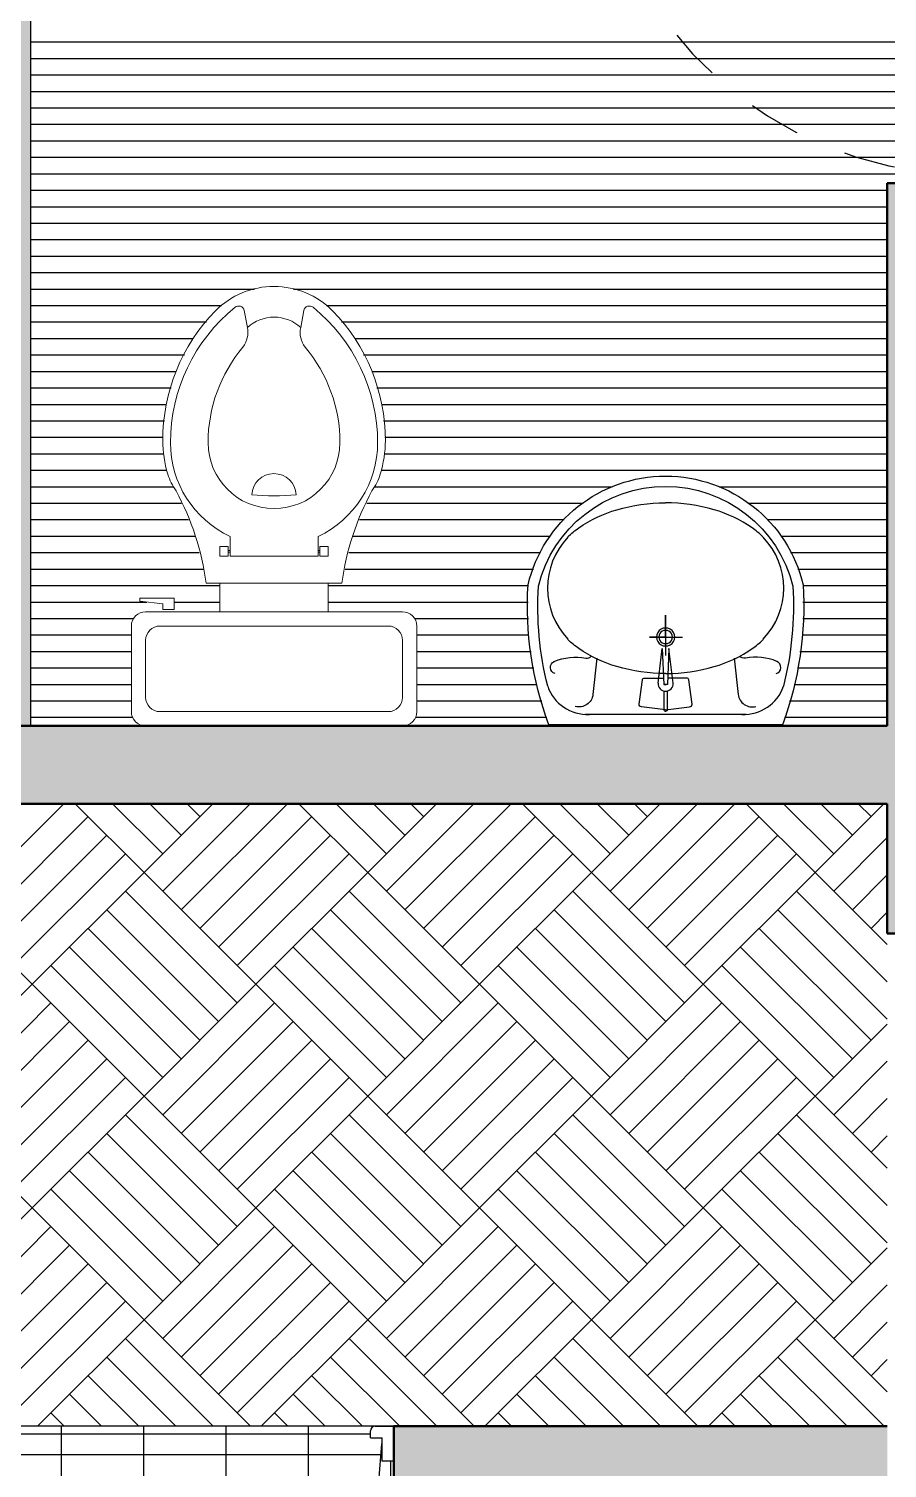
# Model space of a CAD drawing. Header units: millimetres. Extents: x 2999.9 to 3041.9, y 869.6 to 906.3.
# Drawn here: x 3033.265 to 3034.92, y 887.922 to 890.697 of the extents above; entities that cross this region are included whole.
import ezdxf

# ---------------------------------------------------------------- set-up
doc = ezdxf.new("R2010")
doc.units = ezdxf.units.MM
doc.linetypes.add('DASHED2', pattern=[9.525, 6.35, -3.175])
for name, color, linetype in [('1 proyeccion', 253, 'DASHED2'), ('1 puerta 002', 7, 'Continuous'), ('THIET-BI', 21, 'Continuous')]:
    doc.layers.add(name, color=color, linetype=linetype)
doc.layers.add('mori', color=166, linetype='Continuous', lineweight=30)
doc.layers.add('MUEBLES FIJOS', color=134, linetype='Continuous', lineweight=9)

msp = doc.modelspace()

# ---------------------------------------------------------------- linework, layer by layer
at = {"color": 7}
msp.add_line((3033.2692, 889.353), (3033.2692, 891.1038), dxfattribs=at)
at = {"color": 252, "linetype": 'Continuous'}
for p, q in [((3033.2692, 890.6712), (3034.5251, 890.6712)), ((3034.5251, 890.6712), (3035.0697, 890.6712)), ((3033.2692, 890.6395), (3034.5572, 890.6395)), ((3034.5572, 890.6395), (3035.0697, 890.6395)), ((3033.2692, 890.6077), (3034.5907, 890.6077)), ((3034.5907, 890.6077), (3035.0697, 890.6077)), ((3033.2692, 890.576), (3034.6241, 890.576)), ((3034.6241, 890.576), (3035.0697, 890.576)), ((3033.2692, 890.5442), (3034.6712, 890.5442)), ((3034.6712, 890.5442), (3035.0697, 890.5442)), ((3033.2692, 890.5125), (3034.7211, 890.5125)), ((3034.7211, 890.5125), (3035.0697, 890.5125)), ((3033.2692, 890.4807), (3034.7851, 890.4807)), ((3034.7851, 890.4807), (3035.0697, 890.4807)), ((3033.2692, 890.449), (3034.8659, 890.449)), ((3034.8659, 890.449), (3035.0697, 890.449)), ((3033.2692, 890.4172), (3035.0172, 890.4172)), ((3033.2692, 890.3855), (3034.9197, 890.3855)), ((3033.2692, 890.3537), (3034.9197, 890.3537)), ((3033.2692, 890.322), (3034.9197, 890.322)), ((3033.2692, 890.2902), (3034.9197, 890.2902)), ((3033.2692, 890.2585), (3034.9197, 890.2585)), ((3033.2692, 890.2267), (3034.9197, 890.2267)), ((3033.2692, 890.195), (3033.7004, 890.195)), ((3033.7757, 890.195), (3034.9197, 890.195)), ((3033.2692, 890.1632), (3033.6369, 890.1632)), ((3033.8392, 890.1632), (3034.9197, 890.1632)), ((3033.2692, 890.1315), (3033.6078, 890.1315)), ((3033.8683, 890.1315), (3034.9197, 890.1315)), ((3033.2692, 890.0997), (3033.5824, 890.0997)), ((3033.8937, 890.0997), (3034.9197, 890.0997)), ((3033.2692, 890.068), (3033.5656, 890.068)), ((3033.9105, 890.068), (3034.9197, 890.068)), ((3033.2692, 890.0362), (3033.5494, 890.0362)), ((3033.9267, 890.0362), (3034.9197, 890.0362)), ((3033.2692, 890.0045), (3033.54, 890.0045)), ((3033.9362, 890.0045), (3034.9197, 890.0045)), ((3033.2692, 889.9727), (3033.5305, 889.9727)), ((3033.9456, 889.9727), (3034.9197, 889.9727)), ((3033.2692, 889.941), (3033.5272, 889.941)), ((3033.9489, 889.941), (3034.9197, 889.941)), ((3033.2692, 889.9092), (3033.5242, 889.9092)), ((3033.9519, 889.9092), (3034.9197, 889.9092)), ((3033.2692, 889.8775), (3033.5256, 889.8775)), ((3033.9506, 889.8775), (3034.9197, 889.8775)), ((3033.2692, 889.8457), (3033.5317, 889.8457)), ((3033.9444, 889.8457), (3034.9197, 889.8457)), ((3033.2692, 889.814), (3033.5446, 889.814)), ((3033.9315, 889.814), (3034.3895, 889.814)), ((3034.5958, 889.814), (3034.9197, 889.814)), ((3033.2692, 889.7822), (3033.5596, 889.7822)), ((3033.9166, 889.7822), (3034.3339, 889.7822)), ((3034.6513, 889.7822), (3034.9197, 889.7822)), ((3033.2692, 889.7505), (3033.5732, 889.7505)), ((3033.9029, 889.7505), (3034.297, 889.7505)), ((3034.6882, 889.7505), (3034.9197, 889.7505)), ((3033.2692, 889.7187), (3033.5866, 889.7187)), ((3033.8895, 889.7187), (3034.2699, 889.7187)), ((3034.7154, 889.7187), (3034.9197, 889.7187)), ((3033.2692, 889.687), (3033.5939, 889.687)), ((3033.8822, 889.687), (3034.2517, 889.687)), ((3034.7336, 889.687), (3034.9197, 889.687)), ((3033.2692, 889.6552), (3033.6012, 889.6552)), ((3033.8749, 889.6552), (3034.2379, 889.6552)), ((3034.7473, 889.6552), (3034.9197, 889.6552)), ((3033.2692, 889.6235), (3033.6336, 889.6235)), ((3033.8426, 889.6235), (3034.2276, 889.6235)), ((3034.7576, 889.6235), (3034.9197, 889.6235)), ((3033.2692, 889.5917), (3033.4932, 889.5917)), ((3033.5456, 889.5917), (3033.6336, 889.5917)), ((3033.8426, 889.5917), (3034.2279, 889.5917)), ((3034.7573, 889.5917), (3034.9197, 889.5917)), ((3033.2692, 889.56), (3033.4673, 889.56)), ((3034.0089, 889.56), (3034.2282, 889.56)), ((3034.7571, 889.56), (3034.9197, 889.56)), ((3033.2692, 889.5282), (3033.4631, 889.5282)), ((3034.0131, 889.5282), (3034.2291, 889.5282)), ((3034.7562, 889.5282), (3034.9197, 889.5282)), ((3033.2692, 889.4965), (3033.4631, 889.4965)), ((3034.0131, 889.4965), (3034.2338, 889.4965)), ((3034.7514, 889.4965), (3034.9197, 889.4965)), ((3033.2692, 889.4647), (3033.4631, 889.4647)), ((3034.0131, 889.4647), (3034.2386, 889.4647)), ((3034.7466, 889.4647), (3034.9197, 889.4647)), ((3033.2692, 889.433), (3033.4631, 889.433)), ((3034.0131, 889.433), (3034.2446, 889.433)), ((3034.7406, 889.433), (3034.9197, 889.433)), ((3033.2692, 889.4012), (3033.4631, 889.4012)), ((3034.0131, 889.4012), (3034.2541, 889.4012)), ((3034.7312, 889.4012), (3034.9197, 889.4012)), ((3033.2692, 889.3695), (3033.4654, 889.3695)), ((3034.0107, 889.3695), (3034.2635, 889.3695)), ((3034.7217, 889.3695), (3034.9197, 889.3695))]:
    msp.add_line(p, q, dxfattribs=at)
for p, q in [((3030.7087, 889.2031), (3034.9197, 889.2031)), ((3034.9197, 888.0031), (3030.7087, 888.0031))]:
    msp.add_line(p, q)
at = {"color": 251, "linetype": 'Continuous'}
for p, q in [((3033.1283, 888.9986), (3033.3328, 889.2031)), ((3033.4876, 889.0705), (3033.3549, 889.2031)), ((3033.5235, 889.1064), (3033.4268, 889.2031)), ((3033.4876, 889.0705), (3033.6202, 889.2031)), ((3033.5594, 889.1423), (3033.4986, 889.2031)), ((3033.5235, 889.0346), (3033.692, 889.2031)), ((3033.5594, 888.9986), (3033.7639, 889.2031)), ((3033.5953, 889.1782), (3033.5705, 889.2031)), ((3033.9186, 889.0705), (3033.786, 889.2031)), ((3033.9545, 889.1064), (3033.8578, 889.2031)), ((3033.9186, 889.0705), (3034.0512, 889.2031)), ((3033.9904, 889.1423), (3033.9297, 889.2031)), ((3033.9545, 889.0346), (3034.1231, 889.2031)), ((3033.9904, 888.9986), (3034.1949, 889.2031)), ((3034.0264, 889.1782), (3034.0015, 889.2031)), ((3034.3497, 889.0705), (3034.217, 889.2031)), ((3034.3856, 889.1064), (3034.2889, 889.2031)), ((3034.3497, 889.0705), (3034.4823, 889.2031)), ((3034.4215, 889.1423), (3034.3607, 889.2031)), ((3034.3856, 889.0346), (3034.5541, 889.2031)), ((3034.4215, 888.9986), (3034.626, 889.2031)), ((3034.4574, 889.1782), (3034.4326, 889.2031)), ((3034.7807, 889.0705), (3034.6481, 889.2031)), ((3034.8166, 889.1064), (3034.7199, 889.2031)), ((3034.7807, 889.0705), (3034.9133, 889.2031)), ((3034.8525, 889.1423), (3034.7918, 889.2031)), ((3034.8885, 889.1782), (3034.8636, 889.2031)), ((3033.1643, 888.9627), (3033.3798, 889.1782)), ((3033.5953, 888.9627), (3033.8108, 889.1782)), ((3034.0264, 888.9627), (3034.2419, 889.1782)), ((3034.4574, 888.9627), (3034.6729, 889.1782)), ((3033.2002, 888.9268), (3033.4157, 889.1423)), ((3033.6312, 888.9268), (3033.8468, 889.1423)), ((3034.0623, 888.9268), (3034.2778, 889.1423)), ((3034.4933, 888.9268), (3034.7089, 889.1423)), ((3034.8166, 889.0346), (3034.9197, 889.1376)), ((3033.2361, 888.8909), (3033.4516, 889.1064)), ((3033.6672, 888.8909), (3033.8827, 889.1064)), ((3034.0982, 888.8909), (3034.3137, 889.1064)), ((3034.5293, 888.8909), (3034.7448, 889.1064)), ((3033.272, 888.855), (3033.0565, 889.0705)), ((3033.272, 888.855), (3033.4876, 889.0705)), ((3033.7031, 888.855), (3033.4876, 889.0705)), ((3033.7031, 888.855), (3033.9186, 889.0705)), ((3034.1341, 888.855), (3033.9186, 889.0705)), ((3034.1341, 888.855), (3034.3497, 889.0705)), ((3034.5652, 888.855), (3034.3497, 889.0705)), ((3034.5652, 888.855), (3034.7807, 889.0705)), ((3034.9197, 888.9315), (3034.7807, 889.0705)), ((3034.8525, 888.9986), (3034.9197, 889.0657)), ((3033.6672, 888.819), (3033.4516, 889.0346)), ((3034.0982, 888.819), (3033.8827, 889.0346)), ((3034.5293, 888.819), (3034.3137, 889.0346)), ((3034.9197, 888.8597), (3034.7448, 889.0346)), ((3033.6312, 888.7831), (3033.4157, 888.9986)), ((3034.0623, 888.7831), (3033.8468, 888.9986)), ((3034.4933, 888.7831), (3034.2778, 888.9986)), ((3034.9197, 888.7878), (3034.7089, 888.9986)), ((3034.8885, 888.9627), (3034.9197, 888.9939)), ((3033.5953, 888.7472), (3033.3798, 888.9627)), ((3034.0264, 888.7472), (3033.8108, 888.9627)), ((3034.4574, 888.7472), (3034.2419, 888.9627)), ((3034.8885, 888.7472), (3034.6729, 888.9627)), ((3033.5594, 888.7113), (3033.3439, 888.9268)), ((3033.9904, 888.7113), (3033.7749, 888.9268)), ((3034.4215, 888.7113), (3034.206, 888.9268)), ((3034.8525, 888.7113), (3034.637, 888.9268)), ((3033.5235, 888.6753), (3033.3079, 888.8909)), ((3033.9545, 888.6753), (3033.739, 888.8909)), ((3034.3856, 888.6753), (3034.1701, 888.8909)), ((3034.8166, 888.6753), (3034.6011, 888.8909)), ((3033.0565, 888.6394), (3033.272, 888.855)), ((3033.4876, 888.6394), (3033.272, 888.855)), ((3033.4876, 888.6394), (3033.7031, 888.855)), ((3033.9186, 888.6394), (3033.7031, 888.855)), ((3033.9186, 888.6394), (3034.1341, 888.855)), ((3034.3497, 888.6394), (3034.1341, 888.855)), ((3034.3497, 888.6394), (3034.5652, 888.855)), ((3034.7807, 888.6394), (3034.5652, 888.855)), ((3033.0924, 888.6035), (3033.3079, 888.819)), ((3033.5235, 888.6035), (3033.739, 888.819)), ((3033.9545, 888.6035), (3034.1701, 888.819)), ((3034.3856, 888.6035), (3034.6011, 888.819)), ((3033.1283, 888.5676), (3033.3439, 888.7831)), ((3033.5594, 888.5676), (3033.7749, 888.7831)), ((3033.9904, 888.5676), (3034.206, 888.7831)), ((3034.4215, 888.5676), (3034.637, 888.7831)), ((3034.7807, 888.6394), (3034.9197, 888.7784)), ((3033.1643, 888.5317), (3033.3798, 888.7472)), ((3033.5953, 888.5317), (3033.8108, 888.7472)), ((3034.0264, 888.5317), (3034.2419, 888.7472)), ((3034.4574, 888.5317), (3034.6729, 888.7472)), ((3033.2002, 888.4957), (3033.4157, 888.7113)), ((3033.6312, 888.4957), (3033.8468, 888.7113)), ((3034.0623, 888.4957), (3034.2778, 888.7113)), ((3034.4933, 888.4957), (3034.7089, 888.7113)), ((3034.8166, 888.6035), (3034.9197, 888.7065)), ((3033.2361, 888.4598), (3033.4516, 888.6753)), ((3033.6672, 888.4598), (3033.8827, 888.6753)), ((3034.0982, 888.4598), (3034.3137, 888.6753)), ((3034.5293, 888.4598), (3034.7448, 888.6753)), ((3033.272, 888.4239), (3033.0565, 888.6394)), ((3033.272, 888.4239), (3033.4876, 888.6394)), ((3033.7031, 888.4239), (3033.4876, 888.6394)), ((3033.7031, 888.4239), (3033.9186, 888.6394)), ((3034.1341, 888.4239), (3033.9186, 888.6394)), ((3034.1341, 888.4239), (3034.3497, 888.6394)), ((3034.5652, 888.4239), (3034.3497, 888.6394)), ((3034.5652, 888.4239), (3034.7807, 888.6394)), ((3034.9197, 888.5005), (3034.7807, 888.6394)), ((3034.8525, 888.5676), (3034.9197, 888.6347)), ((3033.6672, 888.388), (3033.4516, 888.6035)), ((3034.0982, 888.388), (3033.8827, 888.6035)), ((3034.5293, 888.388), (3034.3137, 888.6035)), ((3034.9197, 888.4286), (3034.7448, 888.6035)), ((3033.6312, 888.3521), (3033.4157, 888.5676)), ((3034.0623, 888.3521), (3033.8468, 888.5676)), ((3034.4933, 888.3521), (3034.2778, 888.5676)), ((3034.9197, 888.3568), (3034.7089, 888.5676)), ((3034.8885, 888.5317), (3034.9197, 888.5628)), ((3033.5953, 888.3161), (3033.3798, 888.5317)), ((3034.0264, 888.3161), (3033.8108, 888.5317)), ((3034.4574, 888.3161), (3034.2419, 888.5317)), ((3034.8885, 888.3161), (3034.6729, 888.5317)), ((3033.5594, 888.2802), (3033.3439, 888.4957)), ((3033.9904, 888.2802), (3033.7749, 888.4957)), ((3034.4215, 888.2802), (3034.206, 888.4957)), ((3034.8525, 888.2802), (3034.637, 888.4957)), ((3033.5235, 888.2443), (3033.3079, 888.4598)), ((3033.9545, 888.2443), (3033.739, 888.4598)), ((3034.3856, 888.2443), (3034.1701, 888.4598)), ((3034.8166, 888.2443), (3034.6011, 888.4598)), ((3033.0565, 888.2084), (3033.272, 888.4239)), ((3033.4876, 888.2084), (3033.272, 888.4239)), ((3033.4876, 888.2084), (3033.7031, 888.4239)), ((3033.9186, 888.2084), (3033.7031, 888.4239)), ((3033.9186, 888.2084), (3034.1341, 888.4239)), ((3034.3497, 888.2084), (3034.1341, 888.4239)), ((3034.3497, 888.2084), (3034.5652, 888.4239)), ((3034.7807, 888.2084), (3034.5652, 888.4239)), ((3033.0924, 888.1725), (3033.3079, 888.388)), ((3033.5235, 888.1725), (3033.739, 888.388)), ((3033.9545, 888.1725), (3034.1701, 888.388)), ((3034.3856, 888.1725), (3034.6011, 888.388)), ((3033.1283, 888.1365), (3033.3439, 888.3521)), ((3033.5594, 888.1365), (3033.7749, 888.3521)), ((3033.9904, 888.1365), (3034.206, 888.3521)), ((3034.4215, 888.1365), (3034.637, 888.3521)), ((3034.7807, 888.2084), (3034.9197, 888.3473)), ((3033.1643, 888.1006), (3033.3798, 888.3161)), ((3033.5953, 888.1006), (3033.8108, 888.3161)), ((3034.0264, 888.1006), (3034.2419, 888.3161)), ((3034.4574, 888.1006), (3034.6729, 888.3161)), ((3033.2002, 888.0647), (3033.4157, 888.2802)), ((3033.6312, 888.0647), (3033.8468, 888.2802)), ((3034.0623, 888.0647), (3034.2778, 888.2802)), ((3034.4933, 888.0647), (3034.7089, 888.2802)), ((3034.8166, 888.1725), (3034.9197, 888.2755)), ((3033.2361, 888.0288), (3033.4516, 888.2443)), ((3033.6672, 888.0288), (3033.8827, 888.2443)), ((3034.0982, 888.0288), (3034.3137, 888.2443)), ((3034.5293, 888.0288), (3034.7448, 888.2443)), ((3033.2823, 888.0031), (3033.4876, 888.2084)), ((3033.6928, 888.0031), (3033.4876, 888.2084)), ((3033.7133, 888.0031), (3033.9186, 888.2084)), ((3034.1239, 888.0031), (3033.9186, 888.2084)), ((3034.1444, 888.0031), (3034.3497, 888.2084)), ((3034.5549, 888.0031), (3034.3497, 888.2084)), ((3034.5754, 888.0031), (3034.7807, 888.2084)), ((3034.9197, 888.0694), (3034.7807, 888.2084)), ((3034.8525, 888.1365), (3034.9197, 888.2036)), ((3033.621, 888.0031), (3033.4516, 888.1725)), ((3034.052, 888.0031), (3033.8827, 888.1725)), ((3034.4831, 888.0031), (3034.3137, 888.1725)), ((3034.9141, 888.0031), (3034.7448, 888.1725)), ((3033.5491, 888.0031), (3033.4157, 888.1365)), ((3033.9802, 888.0031), (3033.8468, 888.1365)), ((3034.4112, 888.0031), (3034.2778, 888.1365)), ((3034.8423, 888.0031), (3034.7089, 888.1365)), ((3034.8885, 888.1006), (3034.9197, 888.1318)), ((3033.4773, 888.0031), (3033.3798, 888.1006)), ((3033.9083, 888.0031), (3033.8108, 888.1006)), ((3034.3394, 888.0031), (3034.2419, 888.1006)), ((3034.7705, 888.0031), (3034.6729, 888.1006)), ((3033.4055, 888.0031), (3033.3439, 888.0647)), ((3033.8365, 888.0031), (3033.7749, 888.0647)), ((3034.2676, 888.0031), (3034.206, 888.0647)), ((3034.6986, 888.0031), (3034.637, 888.0647)), ((3033.3336, 888.0031), (3033.3079, 888.0288)), ((3033.7647, 888.0031), (3033.739, 888.0288)), ((3034.1957, 888.0031), (3034.1701, 888.0288)), ((3034.6268, 888.0031), (3034.6011, 888.0288)), ((3033.1142, 887.9884), (3033.9242, 887.9884)), ((3033.3282, 887.1351), (3033.3282, 888.0031)), ((3033.4869, 887.2111), (3033.4869, 888.0031)), ((3033.6457, 887.3309), (3033.6457, 888.0031)), ((3033.8044, 887.5258), (3033.8044, 888.0031)), ((3033.0917, 887.9487), (3033.9427, 887.9487)), ((3033.9632, 885.2424), (3033.9632, 887.9356))]:
    msp.add_line(p, q, dxfattribs=at)
at = {"color": 7, "linetype": 'Continuous'}
for points in [[(3033.1892, 889.353), (3033.1892, 891.1038), (3033.2692, 889.353)], [(3033.2692, 889.353), (3033.1892, 891.1038), (3033.2692, 891.1038)]]:
    msp.add_solid(points, dxfattribs=at)
at = {"color": 0, "linetype": 'Continuous'}
for points in [[(3034.9197, 889.353), (3034.9197, 890.3988), (3035.0697, 888.9531)], [(3035.0697, 888.9531), (3034.9197, 890.3988), (3035.0697, 890.3988)], [(3032.3192, 889.2031), (3032.3192, 889.353), (3034.9197, 889.2031)], [(3034.9197, 889.2031), (3032.3192, 889.353), (3034.9197, 889.353)], [(3034.9197, 889.2031), (3034.9197, 889.353), (3035.0697, 888.9531)], [(3034.9197, 888.9531), (3034.9197, 889.2031), (3035.0697, 888.9531)], [(3033.9692, 887.8531), (3033.9692, 888.0031), (3034.9197, 887.8531)], [(3034.9197, 887.8531), (3033.9692, 888.0031), (3034.9197, 888.0031)]]:
    msp.add_solid(points, dxfattribs=at)
at = {"layer": '1 proyeccion', "ltscale": 0.005}
for centre, radius, start, end in [((3035.0797, 891.1467), 0.731, 187.9007, 267.8392), ((3033.0075, 888.016), 0.9399, 277.9007, 357.8392)]:
    msp.add_arc(centre, radius, start, end, dxfattribs=at)
at = {"layer": '1 puerta 002'}
for p, q in [((3033.9242, 887.9806), (3033.9242, 887.9941)), ((3033.9332, 888.0031), (3033.9692, 888.0031)), ((3033.9692, 888.0031), (3033.9692, 887.9356)), ((3033.9242, 887.9806), (3033.9467, 887.9806)), ((3033.9467, 887.9356), (3033.9467, 887.9806)), ((3033.9692, 887.9356), (3033.9467, 887.9356))]:
    msp.add_line(p, q, dxfattribs=at)
msp.add_arc((3033.9332, 887.9941), 0.009, 90, 180, dxfattribs=at)
at = {"layer": 'mori', "color": 152, "lineweight": 50}
for p, q in [((3034.9197, 889.353), (3034.9197, 890.3988)), ((3034.9197, 890.3988), (3035.0697, 890.3988)), ((3034.9197, 889.353), (3032.3192, 889.353)), ((3034.9197, 889.203), (3032.1192, 889.203)), ((3034.9197, 888.9531), (3034.9197, 889.203)), ((3035.0697, 888.9531), (3034.9197, 888.9531)), ((3034.9197, 888.0031), (3033.9692, 888.0031)), ((3033.9692, 887.8531), (3033.9692, 888.0031))]:
    msp.add_line(p, q, dxfattribs=at)
at = {"layer": 'MUEBLES FIJOS', "color": 7, "lineweight": 0}
for p, q in [((3033.6495, 889.6911), (3033.6534, 889.6911)), ((3033.6495, 889.688), (3033.6534, 889.688)), ((3033.8266, 889.6911), (3033.8228, 889.6911)), ((3033.8266, 889.688), (3033.8228, 889.688)), ((3033.8426, 889.628), (3033.6336, 889.628))]:
    msp.add_line(p, q, dxfattribs=at)
for points in [[(3033.8426, 889.573), (3033.8426, 889.628), (3033.8687, 889.628, -0.090297), (3033.9268, 889.8061, 0.081724), (3033.9427, 889.8382, 0.073017), (3033.9526, 889.9029, 0.195353), (3033.851, 890.1532, 0.199209), (3033.7381, 890.2, 0.199209), (3033.6251, 890.1532, 0.195353), (3033.5236, 889.9029, 0.073017), (3033.5334, 889.8382, 0.081724), (3033.5493, 889.8061, -0.090297), (3033.6074, 889.628), (3033.6336, 889.628), (3033.6336, 889.573)], [(3033.6867, 890.1207, -0.188903), (3033.7381, 890.1408, -0.188903), (3033.7894, 890.1207)]]:
    msp.add_lwpolyline(points, format="xyb", dxfattribs=at)
for points in [[(3033.6534, 889.6804), (3033.6534, 889.7181, -0.290987), (3033.5384, 889.8988, -0.226314), (3033.6629, 890.1598, -0.553968), (3033.6807, 890.1537), (3033.6867, 890.1206, -0.219171), (3033.6782, 890.083, 0.176769), (3033.611, 889.8988, 1), (3033.8651, 889.8988, 0.176769), (3033.7979, 890.083, -0.219171), (3033.7894, 890.1206), (3033.7954, 890.1537, -0.553968), (3033.8132, 890.1598, -0.226314), (3033.9377, 889.8988, -0.290987), (3033.8228, 889.7181), (3033.8228, 889.6804)], [(3033.6951, 889.7985, -0.397359), (3033.7379, 889.8392, -0.400132), (3033.781, 889.7985, -0.053149)], [(3033.4906, 889.353, -0.414214), (3033.4631, 889.3805), (3033.4631, 889.5455, -0.414214), (3033.4906, 889.573), (3033.9856, 889.573, -0.414214), (3034.0131, 889.5455), (3034.0131, 889.3805, -0.414214), (3033.9856, 889.353)], [(3033.4906, 889.408, 0.414214), (3033.5181, 889.3805), (3033.9581, 889.3805, 0.414214), (3033.9856, 889.408), (3033.9856, 889.518, 0.414214), (3033.9581, 889.5455), (3033.7381, 889.5455), (3033.5181, 889.5455, 0.414214), (3033.4906, 889.518)]]:
    msp.add_lwpolyline(points, format="xyb", close=True, dxfattribs=at)
for points in [[(3033.6495, 889.6988), (3033.6336, 889.6988), (3033.6336, 889.6802), (3033.6495, 889.6802)], [(3033.8266, 889.6988), (3033.8425, 889.6988), (3033.8425, 889.6802), (3033.8266, 889.6802)], [(3033.5236, 889.5773), (3033.5456, 889.5773), (3033.5456, 889.5993), (3033.4796, 889.5993), (3033.4796, 889.5933), (3033.5236, 889.5883)]]:
    msp.add_lwpolyline(points, close=True, dxfattribs=at)
at = {"layer": 'THIET-BI', "color": 254}
for p, q in [((3034.4924, 889.5243), (3034.4924, 889.5662)), ((3034.4924, 889.5662), (3034.4924, 889.4886)), ((3034.4924, 889.5243), (3034.4924, 889.5646)), ((3034.4924, 889.5646), (3034.4924, 889.4917)), ((3034.4924, 889.5243), (3034.4613, 889.5243)), ((3034.4613, 889.5243), (3034.525, 889.5243)), ((3034.478, 889.4354), (3034.4862, 889.5022)), ((3034.4862, 889.5022), (3034.4892, 889.4329)), ((3034.499, 889.5022), (3034.496, 889.4329)), ((3034.5072, 889.4354), (3034.499, 889.5022)), ((3034.4892, 889.4329), (3034.4938, 889.4329)), ((3034.496, 889.4329), (3034.4914, 889.4329))]:
    msp.add_line(p, q, dxfattribs=at)
msp.add_lwpolyline([(3034.7576, 889.6251, -0.104931), (3034.7176, 889.3552), (3034.2676, 889.3552, -0.104931), (3034.2276, 889.6251, -0.789862)], format="xyb", close=True, dxfattribs=at)
for points in [[(3034.2654, 889.4297, -0.07626), (3034.2475, 889.6222, -0.784399), (3034.7378, 889.6222, -0.098754)], [(3034.4926, 889.8159, -0.075833), (3034.4926, 889.8159)], [(3034.4926, 889.8159, -0.070137), (3034.4926, 889.8159)], [(3034.3045, 889.7176, -0.036954), (3034.3255, 889.7347, -0.082088), (3034.3988, 889.7696, -0.070372), (3034.4924, 889.7829, -0.070372)], [(3034.6802, 889.7176, 0.036954), (3034.6592, 889.7347, 0.082088), (3034.5859, 889.7696, 0.070372), (3034.4924, 889.7829, 0.070372)], [(3034.7378, 889.6222, -0.07626), (3034.7198, 889.4297)], [(3034.4926, 889.454, -0.000185), (3034.4924, 889.454, -0.070372), (3034.3988, 889.4672, -0.082088), (3034.3255, 889.5022, -0.036954), (3034.3045, 889.5192, -0.134876)], [(3034.4926, 889.454, 0.000185), (3034.4929, 889.454, 0.070372), (3034.5864, 889.4672, 0.082088), (3034.6597, 889.5022, 0.036954), (3034.6807, 889.5192, 0.134876)], [(3034.2797, 889.454, -0.714157), (3034.2782, 889.4773, -0.14855), (3034.3387, 889.4835, 0.307941), (3034.3496, 889.4881, -0.108948)], [(3034.7055, 889.454, 0.714157), (3034.7071, 889.4773, 0.14855), (3034.6465, 889.4835, -0.307941), (3034.6357, 889.4881, 0.108948)], [(3034.3604, 889.4835), (3034.3527, 889.4137, -0.459808), (3034.3185, 889.3904, -0.64626)], [(3034.6248, 889.4835), (3034.6326, 889.4137, 0.459808), (3034.6667, 889.3904, 0.64626)], [(3034.4925, 889.3837), (3034.4464, 889.3895, -0.368294), (3034.4414, 889.3949), (3034.4478, 889.4416, -0.407548), (3034.4522, 889.445), (3034.4876, 889.445)], [(3034.4927, 889.3837), (3034.5389, 889.3895, 0.368294), (3034.5438, 889.3949), (3034.5374, 889.4416, 0.407548), (3034.533, 889.445), (3034.4976, 889.445)], [(3034.4895, 889.4203), (3034.4895, 889.384, 0.489286), (3034.4929, 889.3814, 0.411473)], [(3034.4958, 889.4203), (3034.4958, 889.384, -0.489286), (3034.4923, 889.3814, -0.411473)], [(3034.6476, 889.3752), (3034.3376, 889.3752, -0.098754)]]:
    msp.add_lwpolyline(points, format="xyb", dxfattribs=at)
for centre, radius, start, end in [((3034.407, 889.6184), 0.142, 136.1902, 223.8098), ((3034.5782, 889.6184), 0.142, 316.1902, 43.8098), ((3034.4924, 889.5243), 0.0173, 89.177, 270.823), ((3034.4924, 889.5243), 0.0128, 88.8848, 271.1152), ((3034.4929, 889.5243), 0.0173, 269.177, 90.823), ((3034.4929, 889.5243), 0.0128, 268.8848, 91.1152), ((3034.4925, 889.4342), 0.0145, 175.1531, 270.3684), ((3034.4927, 889.4342), 0.0145, 269.6316, 4.8469), ((3034.3417, 889.4556), 0.0805, 198.7712, 272.8854), ((3034.6436, 889.4556), 0.0805, 267.1146, 341.2288)]:
    msp.add_arc(centre, radius, start, end, dxfattribs=at)

doc.saveas('drawing.dxf')
